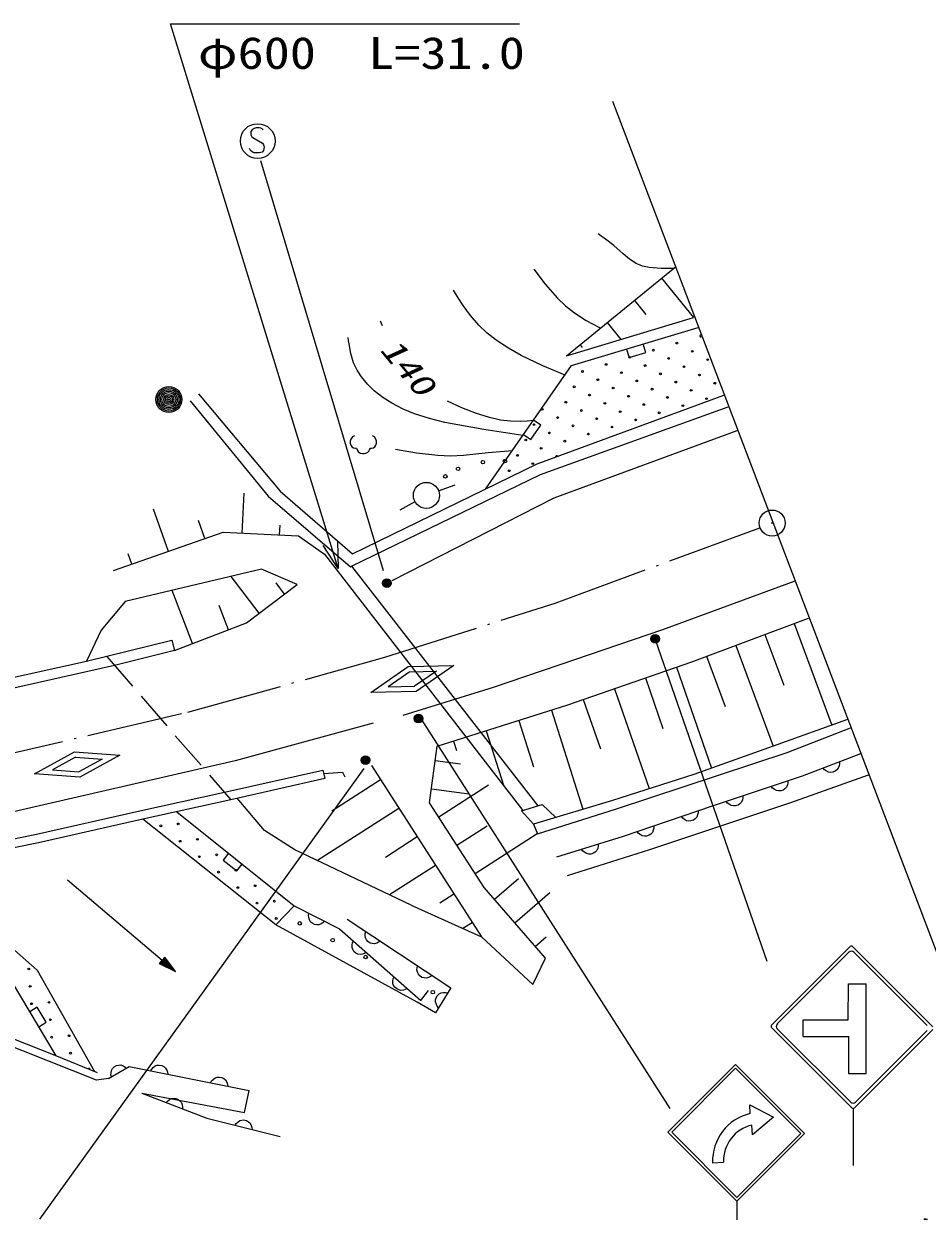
# Model space of a CAD drawing. Units: millimetres, scale not verified. Extents: x 16806 to 656806, y -100581 to 259419.
# Drawn here: x 499283 to 551080, y 140582 to 208652 of the extents above; entities that cross this region are included whole.
import ezdxf
from ezdxf.enums import TextEntityAlignment as Align

# ---------------------------------------------------------------- set-up
doc = ezdxf.new("R2010")
doc.units = ezdxf.units.MM
doc.header["$LTSCALE"] = 1000
doc.linetypes.add('USER1', pattern=[7.000001, 5.508197, -0.688525, 0.114754, -0.688525])
doc.linetypes.add('USER2', pattern=[3, 2.25, -0.75])
for name, color, linetype, lineweight in [('S-BGD', 1, 'Continuous', 13), ('S-BGD-HTXT', 6, 'Continuous', 13), ('S-BMK', 3, 'USER1', 13), ('S-STR-STR1', 2, 'Continuous', 13)]:
    doc.layers.add(name, color=color, linetype=linetype, lineweight=lineweight)
doc.styles.add('ＭＳ ゴシック', font='')
doc.styles.add('ＭＳ 明朝', font='')
doc.styles.get('ＭＳ ゴシック').set_extended_font_data('MS Gothic')
doc.styles.get('ＭＳ 明朝').set_extended_font_data('MS Mincho')

# ---------------------------------------------------------------- blocks, each defined once
blk = doc.blocks.new('BUHIN1')
at = {"layer": 'S-BGD'}
blk.add_lwpolyline([(310, 645), (255, 705), (180, 740), (75, 760), (-80, 760), (-210, 725), (-320, 650), (-385, 540), (-390, 425), (-385, 350), (-345, 250), (-275, 195), (270, -120), (330, -210), (370, -335), (360, -455), (325, -550), (255, -640), (100, -685), (-130, -685), (-230, -670), (-325, -625), (-405, -550), (-475, -435)], dxfattribs=at)
blk.add_circle((0, 0), 995, dxfattribs=at)
blk = doc.blocks.new('BUHIN8')
at = {"layer": 'S-BGD'}
blk.add_lwpolyline([(-490, 97), (-429, 202), (-351, 286), (-236, 376), (-117, 413), (5, 425), (157, 394), (266, 337), (362, 257), (436, 130), (476, 23), (490, -97)], dxfattribs=at)
blk = doc.blocks.new('BUHIN19')
at = {"layer": 'S-BGD'}
blk.add_lwpolyline([(376, -330), (270, -390), (161, -424), (17, -444), (-106, -416), (-217, -365), (-334, -263), (-399, -159), (-442, -41), (-443, 106), (-424, 219), (-376, 330)], dxfattribs=at)
blk = doc.blocks.new('BUHIN20')
at = {"layer": 'S-BGD'}
blk.add_lwpolyline([(417, -276), (320, -350), (216, -398), (76, -437), (-49, -427), (-166, -391), (-295, -305), (-374, -211), (-432, -100), (-453, 45), (-449, 160), (-417, 276)], dxfattribs=at)
blk = doc.blocks.new('BUHIN23')
at = {"layer": 'S-BGD'}
blk.add_lwpolyline([(475, 157), (473, 36), (447, -76), (391, -210), (305, -302), (205, -372), (58, -421), (-65, -424), (-188, -402), (-315, -328), (-403, -255), (-475, -157)], dxfattribs=at)
blk = doc.blocks.new('BUHIN24')
at = {"layer": 'S-BGD'}
blk.add_lwpolyline([(473, 162), (472, 40), (447, -71), (393, -206), (308, -299), (209, -370), (62, -420), (-61, -425), (-184, -404), (-312, -331), (-400, -259), (-473, -162)], dxfattribs=at)
blk = doc.blocks.new('BUHIN39')
at = {"layer": 'S-BGD'}
blk.add_circle((0, 0), 746, dxfattribs=at)
blk = doc.blocks.new('BUHIN41')
at = {"layer": 'S-BGD'}
blk.add_circle((0, 0), 99.5, dxfattribs=at)
blk = doc.blocks.new('BUHIN55')
at = {"layer": 'S-BGD'}
for radius in [746, 660, 574, 484, 398, 292, 202, 116, 22.5]:
    blk.add_circle((0, 0), radius, dxfattribs=at)
blk = doc.blocks.new('BUHIN247')
at = {"layer": 'S-BMK', "linetype": 'Continuous'}
for radius in [746, 22.5]:
    blk.add_circle((0, 0), radius, dxfattribs=at)
blk = doc.blocks.new('BUHIN249')
at = {"layer": 'S-BGD'}
for centre, radius in [((0, 0), 250), ((0, 0), 219), ((0, 0), 188), ((0, 0), 156), ((0, 0), 125), ((0, 0), 93.8), ((0, -1), 62.5), ((0, 0), 31.2)]:
    blk.add_circle(centre, radius, dxfattribs=at)

msp = doc.modelspace()

# ---------------------------------------------------------------- linework, layer by layer
at = {"layer": 'S-BGD'}
for p, q in [((512856, 200813), (519883, 177310)), ((530393, 189619), (536634, 194700)), ((535854, 194065), (537688, 191813)), ((534293, 192795), (534948, 191990)), ((530393, 189619), (537688, 191813)), ((532733, 191525), (533519, 190559)), ((530690, 189054), (537947, 191234)), ((531173, 190254), (531304, 190094)), ((525754, 181983), (530690, 189054)), ((509292, 187430), (513978, 181850)), ((528716, 183424), (539412, 187365)), ((508827, 187036), (513299, 181564)), ((528908, 182813), (539665, 186699)), ((529687, 181478), (540183, 185331)), ((518128, 178273), (528716, 183424)), ((518081, 177551), (528908, 182813)), ((513978, 181850), (518128, 178273)), ((523070, 181877), (524009, 182222)), ((511797, 179456), (511912, 181744)), ((513299, 181564), (518020, 177521)), ((520395, 176746), (529687, 181478)), ((521710, 181255), (520835, 180771)), ((507573, 178409), (506728, 180823)), ((509671, 179143), (509308, 180180)), ((513951, 179347), (513980, 179915)), ((504427, 177308), (510720, 179510)), ((510720, 179510), (515028, 179292)), ((515028, 179292), (516529, 178251)), ((505476, 177675), (505268, 178266)), ((516529, 178251), (527895, 163549)), ((512922, 177380), (505104, 175541)), ((514955, 176509), (512922, 177380)), ((518020, 177521), (518081, 177551)), ((518081, 177551), (528754, 163827)), ((512777, 174857), (511175, 176969)), ((512051, 174306), (514955, 176509)), ((514229, 175958), (513745, 176597)), ((535919, 173938), (543499, 176722)), ((508950, 173122), (507786, 176172)), ((505104, 175541), (503725, 173895)), ((511017, 173912), (510488, 175297)), ((507917, 172728), (512051, 174306)), ((537588, 172083), (544277, 174578)), ((543441, 174267), (545610, 168453)), ((503725, 173895), (502890, 172120)), ((530873, 172204), (535919, 173938)), ((541769, 173643), (542849, 170746)), ((540097, 173019), (542251, 167245)), ((538424, 172395), (539498, 169518)), ((519178, 170326), (521328, 171807)), ((521328, 171807), (523938, 171859)), ((521424, 171509), (522944, 171539)), ((522944, 171539), (521692, 170677)), ((523938, 171859), (521788, 170379)), ((526207, 170627), (530873, 172204)), ((530474, 169606), (537588, 172083)), ((536699, 171774), (538718, 165974)), ((521424, 171509), (520172, 170647)), ((534920, 171154), (535927, 168262)), ((521788, 170379), (519178, 170326)), ((520172, 170647), (521692, 170677)), ((521035, 169019), (526207, 170627)), ((533142, 170535), (535134, 164812)), ((522984, 167233), (530474, 169606)), ((531363, 169916), (532349, 167084)), ((529538, 169310), (531337, 163632)), ((519320, 168568), (515524, 167538)), ((522058, 168781), (536317, 146477)), ((527665, 168716), (528505, 166064)), ((546499, 168772), (542251, 167245)), ((543040, 166873), (546681, 168295)), ((515524, 167538), (511401, 166409)), ((523920, 167529), (524088, 166999)), ((525793, 168123), (526801, 164940)), ((499905, 165656), (502187, 166921)), ((502187, 166921), (504790, 166721)), ((522552, 163995), (522984, 167233)), ((533262, 163642), (543040, 166873)), ((542251, 167245), (537701, 165609)), ((547250, 166809), (543911, 165525)), ((511401, 166409), (497565, 163227)), ((502254, 166615), (500925, 165878)), ((502254, 166615), (503770, 166499)), ((503770, 166499), (502440, 165762)), ((504790, 166721), (502507, 165456)), ((519219, 166136), (525520, 156305)), ((522876, 166423), (524320, 166231)), ((502507, 165456), (499905, 165656)), ((518772, 165971), (500188, 140128)), ((500925, 165878), (502440, 165762)), ((516478, 165673), (517550, 165760)), ((516478, 165673), (517550, 165760)), ((517550, 165760), (517690, 165491)), ((517550, 165760), (517690, 165491)), ((537701, 165609), (533037, 164120)), ((543911, 165525), (538741, 163811)), ((543265, 164007), (547711, 165605)), ((519744, 165317), (516944, 163522)), ((522660, 164804), (524826, 164516)), ((523074, 163185), (525928, 165025)), ((513080, 162406), (511511, 164253)), ((533037, 164120), (528513, 162771)), ((508061, 163487), (514779, 158092)), ((520794, 163678), (516115, 160679)), ((525682, 159138), (522552, 163995)), ((527827, 163527), (528999, 163906)), ((528513, 162771), (527827, 163527)), ((528738, 162209), (533262, 163642)), ((528999, 163906), (529783, 163150)), ((538741, 163811), (533655, 162068)), ((535173, 161310), (543265, 164007)), ((513738, 156991), (506107, 163054)), ((528513, 162771), (528738, 162209)), ((514830, 161290), (513080, 162406)), ((521844, 162040), (520016, 160868)), ((524117, 161566), (525844, 162679)), ((525160, 159947), (528724, 162244)), ((533655, 162068), (529834, 160888)), ((521494, 158125), (514830, 161290)), ((530452, 159821), (535173, 161310)), ((493331, 160306), (500061, 154401)), ((522895, 160401), (520259, 158712)), ((501799, 159572), (507980, 154318)), ((526267, 158463), (527644, 159657)), ((523945, 158762), (523146, 158251)), ((529190, 155090), (525682, 159138)), ((527436, 157114), (529438, 158849)), ((514779, 158092), (513738, 156991)), ((514779, 158092), (517376, 156768)), ((521494, 158125), (525520, 156305)), ((517824, 157333), (523765, 153395)), ((521841, 152576), (513738, 156991)), ((517376, 156768), (522057, 152662)), ((524995, 157124), (524463, 156783)), ((525520, 156305), (528461, 153579)), ((528605, 155765), (529230, 156307)), ((546662, 155753), (542160, 151251)), ((546591, 155427), (542485, 151321)), ((551405, 151151), (546803, 155753)), ((551080, 151222), (546874, 155427)), ((528461, 153579), (529190, 155090)), ((500061, 154401), (503334, 148594)), ((501143, 149486), (498632, 153687)), ((522057, 152662), (522478, 153239)), ((523765, 153395), (522888, 151952)), ((546551, 151558), (546574, 153624)), ((546574, 153624), (547573, 153624)), ((547573, 148472), (547573, 153624)), ((522888, 151952), (521841, 152576)), ((503458, 148105), (493059, 152216)), ((495035, 151924), (501057, 149521)), ((543964, 151558), (546551, 151558)), ((543964, 150605), (543964, 151558)), ((542160, 151109), (546762, 146507)), ((542485, 151038), (546691, 146833)), ((543964, 150605), (546597, 150605)), ((546574, 150605), (546574, 148472)), ((546903, 146507), (551405, 151010)), ((551080, 150939), (546974, 146833)), ((501057, 149521), (503488, 148531)), ((504151, 148192), (505328, 148875)), ((505328, 148875), (512203, 147510)), ((536216, 145120), (540086, 148989)), ((540086, 148777), (536428, 145120)), ((540086, 148989), (544039, 145037)), ((543826, 145037), (540086, 148777)), ((546574, 148472), (547573, 148472)), ((504151, 148192), (503458, 148105)), ((506058, 147345), (509778, 145909)), ((506058, 147345), (511944, 146238)), ((511944, 146238), (512203, 147510)), ((540933, 146183), (540900, 146681)), ((540900, 146681), (542264, 145981)), ((546833, 146478), (546833, 143204)), ((509778, 145909), (513992, 144873)), ((542264, 145981), (541066, 144954)), ((540169, 141167), (536216, 145120)), ((536428, 145120), (540169, 141379)), ((544039, 145037), (540169, 141167)), ((540169, 141379), (543826, 145037)), ((541066, 144954), (541033, 145518)), ((538774, 143359), (539405, 143393)), ((540169, 141167), (540169, 138091))]:
    msp.add_line(p, q, dxfattribs=at)
for points in [[(536533, 194618), (535831, 194617), (535145, 194676), (534765, 194763), (534400, 194910), (534016, 195155), (533648, 195463), (533121, 195942), (532562, 196368), (532389, 196485), (532206, 196605)], [(528521, 194579), (529180, 193729), (529884, 192920), (530347, 192473), (530848, 192074), (531528, 191648), (532255, 191265), (532299, 191243), (532353, 191215)], [(530313, 188515), (529045, 189051), (527796, 189645), (527065, 190053), (526368, 190511), (525850, 190918), (525375, 191368), (524904, 191919), (524477, 192510), (524195, 192938), (523914, 193381)], [(519723, 191630), (519781, 191494), (519839, 191357)], [(527892, 185046), (525664, 185391), (523431, 185797), (522549, 186019), (521683, 186298), (521026, 186568), (520385, 186897), (519868, 187226), (519374, 187614), (518986, 187989), (518638, 188409), (518389, 188796), (518192, 189217), (518033, 189749), (517931, 190302), (517905, 190482), (517880, 190663)], [(533840, 190000), (533983, 189521), (534941, 189809), (534797, 190288)], [(523563, 187040), (524373, 186663), (525214, 186338), (525911, 186118), (526624, 185957), (527184, 185887), (527758, 185876), (528136, 185900), (528514, 185937)], [(527936, 185108), (528346, 184822), (528918, 185642), (528508, 185928)], [(518238, 185040), (518121, 184980), (518031, 184845), (518005, 184729), (518005, 184613), (518031, 184493), (518091, 184406), (518178, 184346), (518298, 184320), (518354, 184320), (518403, 184230), (518463, 184125), (518579, 184035), (518695, 184009), (518808, 184009), (518901, 184035), (519018, 184095), (519074, 184155), (519104, 184230), (519153, 184320), (519213, 184320), (519329, 184346), (519415, 184406), (519475, 184493), (519505, 184613), (519505, 184729), (519475, 184845), (519385, 184980), (519269, 185040)], [(520598, 184260), (521800, 184057), (523013, 183914), (523757, 183884), (524502, 183914), (525902, 184076), (527300, 184198)], [(517279, 178994), (517308, 177433), (516458, 178741)], [(546047, 166346), (546051, 166224), (546030, 166112), (545981, 165975), (545900, 165880), (545803, 165805), (545658, 165749), (545536, 165740), (545412, 165756), (545281, 165824), (545190, 165893), (545114, 165987)], [(532222, 161626), (532218, 161504), (532189, 161393), (532131, 161260), (532044, 161170), (531942, 161102), (531794, 161057), (531671, 161055), (531548, 161080), (531423, 161157), (531337, 161232), (531267, 161331)], [(511030, 161103), (510717, 160713), (511497, 160087), (511810, 160477)], [(516523, 157203), (516435, 157119), (516337, 157059), (516203, 157004), (516077, 157001), (515957, 157023), (515819, 157094), (515730, 157178), (515659, 157282), (515622, 157424), (515613, 157538), (515632, 157657)], [(507902, 154384), (507099, 154787), (507375, 155111), (507900, 154386)], [(507380, 154828), (507515, 154713), (507364, 154809), (507396, 154847), (507515, 154713)], [(523067, 152246), (522989, 152340), (522937, 152442), (522892, 152581), (522898, 152706), (522929, 152824), (523010, 152957), (523101, 153039), (523209, 153102), (523354, 153128), (523468, 153129), (523586, 153101)], [(500144, 151157), (500573, 151414), (500060, 152272), (499631, 152016)], [(504307, 148283), (504284, 148403), (504287, 148517), (504314, 148660), (504379, 148767), (504463, 148856), (504597, 148934), (504717, 148963), (504842, 148966), (504981, 148920), (505082, 148865), (505172, 148785)], [(507452, 146807), (507530, 146900), (507621, 146969), (507750, 147038), (507874, 147054), (507996, 147044), (508141, 146988), (508238, 146913), (508319, 146818), (508370, 146680), (508391, 146568), (508385, 146447)], [(511400, 145510), (511466, 145612), (511547, 145693), (511666, 145777), (511787, 145809), (511909, 145815), (512060, 145778), (512166, 145716), (512258, 145631), (512327, 145501), (512362, 145392), (512371, 145272)]]:
    msp.add_lwpolyline(points, dxfattribs=at)
for points in [[(507980, 154318), (507380, 155156), (507056, 154775)], [(507824, 154450), (507152, 154791), (507379, 155058)], [(507748, 154515), (507205, 154796), (507383, 155005)], [(507669, 154582), (507258, 154800), (507388, 154952)], [(507593, 154646), (507311, 154804), (507392, 154900)]]:
    msp.add_lwpolyline(points, close=True, dxfattribs=at)
for centre, radius in [((535376, 189940), 49.8), ((536730, 190346), 49.8), ((537611, 189873), 49.8), ((534022, 189533), 49.8), ((536257, 189466), 49.8), ((538492, 189399), 49.8), ((531313, 188719), 49.8), ((532667, 189126), 49.8), ((533548, 188652), 49.8), ((534902, 189059), 49.8), ((535783, 188585), 49.8), ((537137, 188992), 49.8), ((538018, 188518), 49.8), ((530839, 187839), 49.8), ((532193, 188245), 49.8), ((534428, 188178), 49.8), ((536663, 188111), 49.8), ((538898, 188044), 49.8), ((531719, 187365), 49.8), ((533074, 187772), 49.8), ((533955, 187298), 49.8), ((535309, 187705), 49.8), ((536190, 187231), 49.8), ((537544, 187637), 49.8), ((538425, 187164), 49.8), ((529011, 186551), 49.8), ((530365, 186958), 49.8), ((531246, 186484), 49.8), ((532600, 186891), 49.8), ((534835, 186824), 49.8), ((537070, 186757), 49.8), ((529891, 186077), 49.8), ((532126, 186010), 49.8), ((533481, 186417), 49.8), ((534361, 185943), 49.8), ((535716, 186350), 49.8), ((528537, 185671), 49.8), ((529417, 185197), 49.8), ((530772, 185604), 49.8), ((531652, 185130), 49.8), ((533007, 185537), 49.8), ((528063, 184790), 49.8), ((530298, 184723), 49.8), ((527589, 183909), 49.8), ((528943, 184316), 49.8), ((524179, 183138), 99.5), ((528470, 183436), 49.8), ((523454, 182708), 99.5), ((527115, 183029), 49.8), ((507144, 162675), 49.8), ((508138, 162784), 49.8), ((508246, 161790), 49.8), ((509240, 161899), 49.8), ((509349, 160904), 49.8), ((510343, 161013), 49.8), ((510452, 160019), 49.8), ((511446, 160128), 49.8), ((512549, 159242), 49.8), ((511555, 159134), 49.8), ((512657, 158248), 49.8), ((513651, 158357), 49.8), ((513760, 157363), 49.8), ((515107, 157084), 99.5), ((516996, 156120), 99.5), ((518886, 155156), 99.5), ((499573, 154471), 49.8), ((499652, 153474), 49.8), ((522735, 153144), 99.5), ((499731, 152478), 49.8), ((500728, 152557), 49.8), ((500807, 151560), 49.8), ((500886, 150563), 49.8), ((501883, 150642), 49.8), ((501962, 149645), 49.8)]:
    msp.add_circle(centre, radius, dxfattribs=at)
for centre, radius, start, end in [((538085, 190753), 49.8, 55.17027, 346.32249), ((529824, 183842), 49.8, 8.83051, 211.61994), ((518754, 156806), 99.5, 194.58493, 278.33179), ((546733, 155286), 200, 45, 135), ((546733, 155682), 100, 45, 135), ((542231, 151180), 100, 135, 225), ((542627, 151180), 200, 135, 225), ((503038, 148728), 49.8, 323.7443, 171.96559), ((546832, 146974), 200, 225, 315), ((546832, 146578), 100, 225, 315), ((541560, 143466), 2788, 102.99844, 182.19086), ((541493, 143480), 2090, 102.72791, 182.39496)]:
    msp.add_arc(centre, radius, start, end, dxfattribs=at)
at = {"layer": 'S-BGD-HTXT'}
for p, q in [((517308, 177433), (507691, 208652)), ((507691, 208652), (527712, 208652)), ((533031, 204212), (552079, 154189)), ((535482, 173349), (541887, 154913))]:
    msp.add_line(p, q, dxfattribs=at)
at = {"layer": 'S-BMK'}
for p, q in [((529747, 175447), (541488, 179766)), ((519992, 172334), (529747, 175447)), ((508689, 169197), (519992, 172334)), ((496146, 166260), (508689, 169197))]:
    msp.add_line(p, q, dxfattribs=at)
at = {"layer": 'S-STR-STR1'}
for p, q in [((502890, 172120), (507770, 173310)), ((507770, 173310), (507917, 172728)), ((507917, 172728), (504487, 171864)), ((504487, 171864), (495519, 169864)), ((496058, 170599), (502890, 172120)), ((510783, 164602), (516434, 165869)), ((516434, 165869), (516543, 165381)), ((516543, 165381), (511155, 164173)), ((505772, 163492), (510783, 164602)), ((511155, 164173), (506107, 163054)), ((500022, 162195), (505772, 163492)), ((506107, 163054), (500128, 161706)), ((492564, 160658), (500022, 162195)), ((500128, 161706), (491315, 159928))]:
    msp.add_line(p, q, dxfattribs=at)
at = {"layer": 'S-STR-STR1', "linetype": 'USER2'}
msp.add_line((504042, 172377), (511155, 164173), dxfattribs=at)

# ---------------------------------------------------------------- block references
for name, p in [('BUHIN1', (512695, 201929)), ('BUHIN55', (507603, 187114)), ('BUHIN41', (525606, 183523)), ('BUHIN41', (526869, 183580)), ('BUHIN39', (522366, 181619)), ('BUHIN247', (542190, 180031)), ('BUHIN249', (520106, 176590)), ('BUHIN249', (535485, 173398)), ('BUHIN249', (521920, 168823)), ('BUHIN249', (518878, 166440)), ('BUHIN23', (542619, 165096)), ('BUHIN23', (540034, 164239)), ('BUHIN24', (537470, 163375)), ('BUHIN24', (534927, 162504)), ('BUHIN20', (519309, 156349)), ('BUHIN19', (518546, 155742)), ('BUHIN20', (522280, 154380)), ('BUHIN19', (520887, 153688)), ('BUHIN8', (507047, 148534)), ('BUHIN8', (510484, 147851))]:
    msp.add_blockref(name, p)

# ---------------------------------------------------------------- texts
at = {"layer": 'S-BGD', "style": 'ＭＳ 明朝', "oblique": 15, "width": 1.35}
msp.add_text('140', height=1320, rotation=309.5, dxfattribs=at).set_placement((519335, 189719), align=Align.BOTTOM_LEFT)
at = {"layer": 'S-BGD', "style": 'ＭＳ ゴシック'}
msp.add_text('ガードパイプ', height=1833, rotation=34.7, dxfattribs=at).set_placement((542449, 131298), align=Align.BOTTOM_LEFT)
at = {"layer": 'S-BGD-HTXT', "style": 'ＭＳ ゴシック', "width": 1.2}
msp.add_text('φ600\u3000L=31.0', height=1833, dxfattribs=at).set_placement((509268, 205515), align=Align.BOTTOM_LEFT)

doc.saveas('drawing.dxf')
